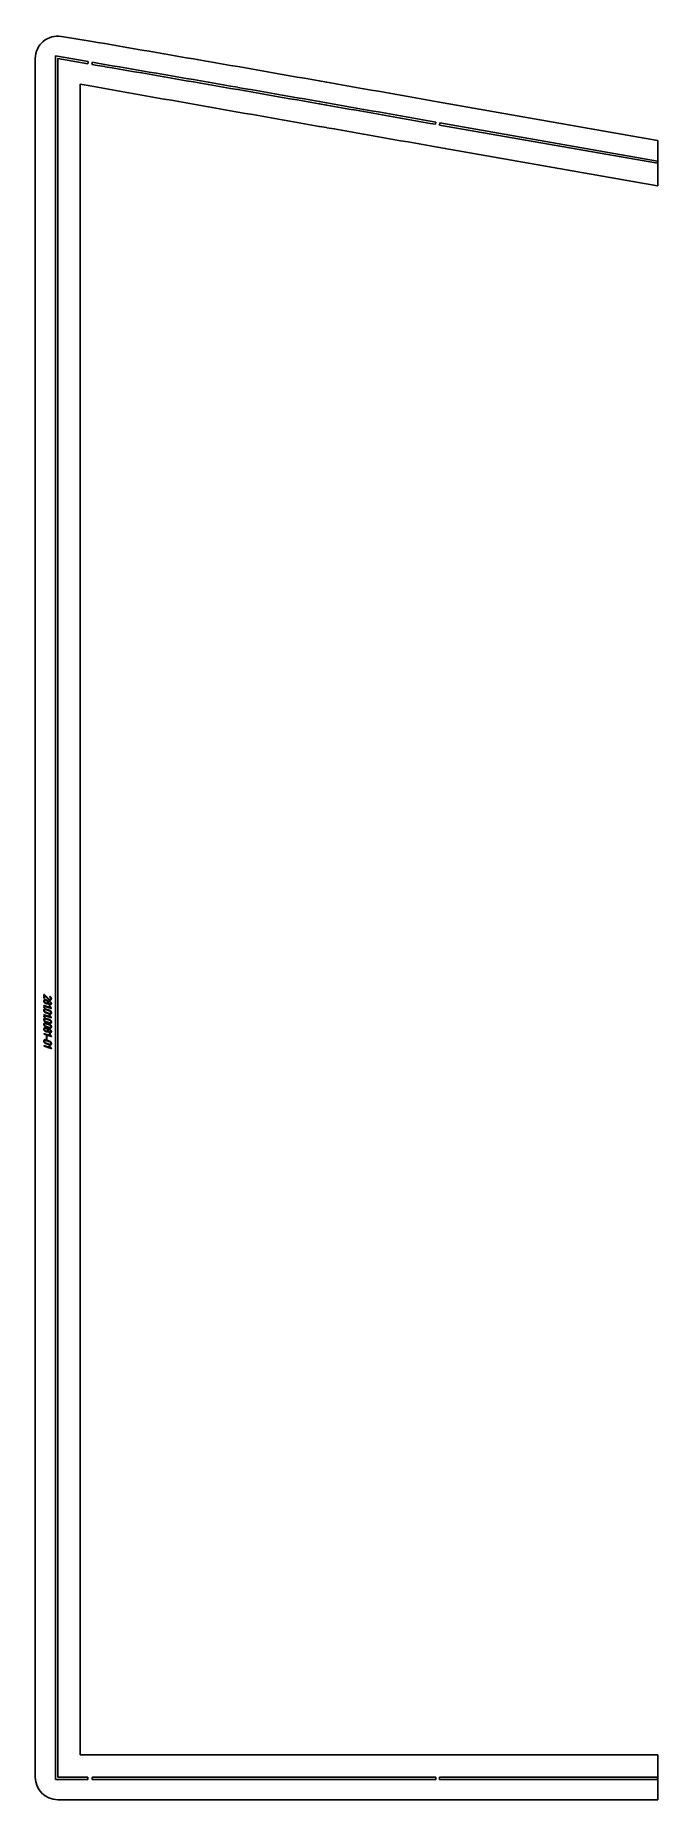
# Model space of a CAD drawing. Header units: millimetres. Extents: x 844 to 1677, y 11 to 2374.
import ezdxf

# ---------------------------------------------------------------- set-up
doc = ezdxf.new("R2010")
doc.units = ezdxf.units.MM
doc.linetypes.add('K5LT_BASIC', pattern=[0])
doc.layers.add('Engraving', color=7, linetype='Continuous')

msp = doc.modelspace()

# ---------------------------------------------------------------- linework, layer by layer
at = {"color": 143, "linetype": 'K5LT_BASIC', "lineweight": 25, "true_color": 0x33acca}
for p, q in [((916.9, 2366.3), (878.6, 2372.8)), ((916.9, 2366.3), (916.9, 2366.3)), ((922.3, 2365.4), (916.9, 2366.3)), ((926.8, 2364.7), (922.3, 2365.4)), ((936.7, 2363), (926.8, 2364.7)), ((926.8, 2364.7), (926.8, 2364.7)), ((843.6, 40.7), (843.6, 2343.1)), ((936.7, 2363), (936.7, 2363)), ((946.6, 2361.3), (936.7, 2363)), ((946.6, 2361.3), (946.6, 2361.3)), ((956.5, 2359.6), (946.6, 2361.3)), ((956.5, 2359.6), (956.5, 2359.6)), ((966.4, 2357.9), (956.5, 2359.6)), ((976.3, 2356.2), (966.4, 2357.9)), ((966.4, 2357.9), (966.4, 2357.9)), ((986.2, 2354.5), (976.3, 2356.2)), ((976.3, 2356.2), (976.3, 2356.2)), ((996.1, 2352.8), (986.2, 2354.5)), ((986.2, 2354.5), (986.2, 2354.5)), ((996.1, 2352.8), (996.1, 2352.8)), ((1006, 2351.1), (996.1, 2352.8)), ((1006.1, 2351.1), (1006, 2351.1)), ((1015.9, 2349.4), (1006.1, 2351.1)), ((1016, 2349.4), (1015.9, 2349.4)), ((1025.8, 2347.7), (1016, 2349.4)), ((1025.9, 2347.6), (1025.8, 2347.7)), ((1035.7, 2345.9), (1025.9, 2347.6)), ((1035.8, 2345.9), (1035.7, 2345.9)), ((1045.6, 2344.2), (1035.8, 2345.9)), ((1045.7, 2344.2), (1045.6, 2344.2)), ((1055.5, 2342.5), (1045.7, 2344.2)), ((1055.6, 2342.5), (1055.5, 2342.5)), ((1065.4, 2340.8), (1055.6, 2342.5)), ((1065.5, 2340.8), (1065.4, 2340.8)), ((1075.3, 2339.1), (1065.5, 2340.8)), ((1075.4, 2339.1), (1075.3, 2339.1)), ((1085.2, 2337.4), (1075.4, 2339.1)), ((1085.3, 2337.3), (1085.2, 2337.4)), ((1095.1, 2335.6), (1085.3, 2337.3)), ((1095.2, 2335.6), (1095.1, 2335.6)), ((1105.1, 2333.9), (1095.2, 2335.6)), ((1105.1, 2333.9), (1105.1, 2333.9)), ((1115, 2332.2), (1105.1, 2333.9)), ((1115, 2332.2), (1115, 2332.2)), ((1124.9, 2330.5), (1115, 2332.2)), ((1124.9, 2330.4), (1124.9, 2330.5)), ((1134.8, 2328.7), (1124.9, 2330.4)), ((1144.7, 2327), (1134.8, 2328.7)), ((1134.8, 2328.7), (1134.8, 2328.7)), ((1144.7, 2327), (1144.7, 2327)), ((1154.6, 2325.3), (1144.7, 2327)), ((1164.5, 2323.5), (1154.6, 2325.3)), ((1154.6, 2325.3), (1154.6, 2325.3)), ((1164.5, 2323.5), (1164.5, 2323.5)), ((1174.4, 2321.8), (1164.5, 2323.5)), ((1174.4, 2321.8), (1174.4, 2321.8)), ((1184.3, 2320.1), (1174.4, 2321.8)), ((1184.3, 2320.1), (1184.3, 2320.1)), ((1194.2, 2318.3), (1184.3, 2320.1)), ((1204.1, 2316.6), (1194.2, 2318.3)), ((1194.2, 2318.3), (1194.2, 2318.3)), ((1214, 2314.9), (1204.1, 2316.6)), ((1204.1, 2316.6), (1204.1, 2316.6)), ((903.6, 70.7), (903.6, 2308.6)), ((903.6, 2308.6), (916.9, 2306.3)), ((916.9, 2306.3), (916.9, 2306.3)), ((916.9, 2306.3), (926.8, 2304.5)), ((926.8, 2304.5), (926.8, 2304.5)), ((926.8, 2304.5), (936.7, 2302.8)), ((936.7, 2302.8), (936.7, 2302.8)), ((936.7, 2302.8), (946.6, 2301)), ((946.6, 2301), (956.5, 2299.3)), ((946.6, 2301), (946.6, 2301)), ((956.5, 2299.3), (966.4, 2297.6)), ((956.5, 2299.3), (956.5, 2299.3)), ((966.4, 2297.6), (966.4, 2297.5)), ((966.4, 2297.5), (976.3, 2295.8)), ((976.3, 2295.8), (986.2, 2294.1)), ((976.3, 2295.8), (976.3, 2295.8)), ((986.2, 2294.1), (996.1, 2292.3)), ((986.2, 2294.1), (986.2, 2294.1)), ((1214.1, 2314.8), (1214, 2314.9)), ((1223.9, 2313.1), (1214.1, 2314.8)), ((1224, 2313.1), (1223.9, 2313.1)), ((1233.8, 2311.4), (1224, 2313.1)), ((1233.9, 2311.4), (1233.8, 2311.4)), ((1243.7, 2309.6), (1233.9, 2311.4)), ((1243.8, 2309.6), (1243.7, 2309.6)), ((1253.6, 2307.9), (1243.8, 2309.6)), ((1253.7, 2307.9), (1253.6, 2307.9)), ((1263.5, 2306.2), (1253.7, 2307.9)), ((1263.6, 2306.1), (1263.5, 2306.2)), ((1273.4, 2304.4), (1263.6, 2306.1)), ((1273.5, 2304.4), (1273.4, 2304.4)), ((1283.3, 2302.7), (1273.5, 2304.4)), ((1283.4, 2302.7), (1283.3, 2302.7)), ((1293.2, 2300.9), (1283.4, 2302.7)), ((1293.3, 2300.9), (1293.2, 2300.9)), ((1303.2, 2299.2), (1293.3, 2300.9)), ((1313.1, 2297.4), (1303.2, 2299.2)), ((1303.2, 2299.2), (1303.2, 2299.2)), ((1313.1, 2297.4), (1313.1, 2297.4)), ((1323, 2295.7), (1313.1, 2297.4)), ((1332.9, 2293.9), (1323, 2295.7)), ((1323, 2295.7), (1323, 2295.7)), ((1332.9, 2293.9), (1332.9, 2293.9)), ((1342.8, 2292.2), (1332.9, 2293.9)), ((996.1, 2292.3), (1006, 2290.6)), ((996.1, 2292.3), (996.1, 2292.3)), ((1006, 2290.6), (1006.1, 2290.6)), ((1006.1, 2290.6), (1015.9, 2288.8)), ((1015.9, 2288.8), (1016, 2288.8)), ((1016, 2288.8), (1025.8, 2287.1)), ((1025.8, 2287.1), (1025.9, 2287.1)), ((1025.9, 2287.1), (1035.7, 2285.3)), ((1035.7, 2285.3), (1035.8, 2285.3)), ((1035.8, 2285.3), (1045.6, 2283.6)), ((1045.6, 2283.6), (1045.7, 2283.6)), ((1045.7, 2283.6), (1055.5, 2281.9)), ((1055.5, 2281.9), (1055.6, 2281.8)), ((1055.6, 2281.8), (1065.4, 2280.1)), ((1065.4, 2280.1), (1065.5, 2280.1)), ((1065.5, 2280.1), (1075.3, 2278.4)), ((1075.3, 2278.4), (1075.4, 2278.4)), ((1075.4, 2278.4), (1085.2, 2276.6)), ((1085.2, 2276.6), (1085.3, 2276.6)), ((1085.3, 2276.6), (1095.1, 2274.9)), ((1095.1, 2274.9), (1095.2, 2274.9)), ((1095.2, 2274.9), (1105.1, 2273.1)), ((1105.1, 2273.1), (1105.1, 2273.1)), ((1105.1, 2273.1), (1115, 2271.4)), ((1115, 2271.4), (1115, 2271.4)), ((1115, 2271.4), (1124.9, 2269.6)), ((1124.9, 2269.6), (1124.9, 2269.6)), ((1124.9, 2269.6), (1134.8, 2267.9)), ((1352.7, 2290.5), (1342.8, 2292.2)), ((1342.8, 2292.2), (1342.8, 2292.2)), ((1352.7, 2290.4), (1352.7, 2290.5)), ((1362.6, 2288.7), (1352.7, 2290.4)), ((1372.5, 2287), (1362.6, 2288.7)), ((1362.6, 2288.7), (1362.6, 2288.7)), ((1372.5, 2286.9), (1372.5, 2287)), ((1382.4, 2285.2), (1372.5, 2286.9)), ((1676.7, 2233.4), (1382.4, 2285.2)), ((1382.4, 2285.2), (1382.4, 2285.2)), ((1134.8, 2267.9), (1144.7, 2266.2)), ((1134.8, 2267.9), (1134.8, 2267.9)), ((1144.7, 2266.2), (1144.7, 2266.1)), ((1144.7, 2266.1), (1154.6, 2264.4)), ((1154.6, 2264.4), (1154.6, 2264.4)), ((1154.6, 2264.4), (1164.5, 2262.7)), ((1164.5, 2262.7), (1164.5, 2262.7)), ((1164.5, 2262.7), (1174.4, 2260.9)), ((1174.4, 2260.9), (1184.3, 2259.2)), ((1174.4, 2260.9), (1174.4, 2260.9)), ((1184.3, 2259.2), (1194.2, 2257.4)), ((1184.3, 2259.2), (1184.3, 2259.2)), ((1194.2, 2257.4), (1194.2, 2257.4)), ((1194.2, 2257.4), (1204.1, 2255.7)), ((1204.1, 2255.7), (1214, 2253.9)), ((1204.1, 2255.7), (1204.1, 2255.7)), ((1214, 2253.9), (1214.1, 2253.9)), ((1214.1, 2253.9), (1223.9, 2252.2)), ((1223.9, 2252.2), (1224, 2252.2)), ((1224, 2252.2), (1233.8, 2250.5)), ((1233.8, 2250.5), (1233.9, 2250.4)), ((1233.9, 2250.4), (1243.7, 2248.7)), ((1243.7, 2248.7), (1243.8, 2248.7)), ((1243.8, 2248.7), (1253.6, 2247)), ((1253.6, 2247), (1253.7, 2247)), ((1253.7, 2247), (1263.5, 2245.2)), ((1263.5, 2245.2), (1263.6, 2245.2)), ((1263.6, 2245.2), (1273.4, 2243.5)), ((1273.4, 2243.5), (1273.5, 2243.5)), ((1273.5, 2243.5), (1283.3, 2241.7)), ((1283.3, 2241.7), (1283.4, 2241.7)), ((1283.4, 2241.7), (1293.2, 2240)), ((1293.2, 2240), (1293.3, 2240)), ((1293.3, 2240), (1303.2, 2238.2)), ((1303.2, 2238.2), (1313.1, 2236.5)), ((1303.2, 2238.2), (1303.2, 2238.2)), ((1313.1, 2236.5), (1313.1, 2236.5)), ((1313.1, 2236.5), (1323, 2234.8)), ((1323, 2234.8), (1323, 2234.7)), ((1323, 2234.7), (1332.9, 2233)), ((1332.9, 2233), (1332.9, 2233)), ((1332.9, 2233), (1342.8, 2231.3)), ((1342.8, 2231.3), (1352.7, 2229.5)), ((1342.8, 2231.3), (1342.8, 2231.3)), ((1352.7, 2229.5), (1352.7, 2229.5)), ((1352.7, 2229.5), (1362.6, 2227.8)), ((1362.6, 2227.8), (1362.6, 2227.8)), ((1362.6, 2227.8), (1372.5, 2226)), ((1372.5, 2226), (1372.5, 2226)), ((1372.5, 2226), (1382.4, 2224.3)), ((1382.4, 2224.3), (1382.4, 2224.3)), ((1382.4, 2224.3), (1676.7, 2172.5)), ((1676.7, 2233.4), (1677.1, 2233.3)), ((1677.1, 2233.3), (1677.1, 2205.7)), ((1677.1, 2205.7), (1677.1, 2172.4)), ((1677.1, 2172.4), (1676.7, 2172.5)), ((916.9, 70.7), (903.6, 70.7)), ((916.9, 70.7), (916.9, 70.7)), ((926.8, 70.7), (916.9, 70.7)), ((926.8, 70.7), (926.8, 70.7)), ((936.7, 70.7), (926.8, 70.7)), ((936.7, 70.7), (936.7, 70.7)), ((946.6, 70.7), (936.7, 70.7)), ((946.6, 70.7), (946.6, 70.7)), ((956.5, 70.7), (946.6, 70.7)), ((956.5, 70.7), (956.5, 70.7)), ((966.4, 70.7), (956.5, 70.7)), ((966.4, 70.7), (966.4, 70.7)), ((976.3, 70.7), (966.4, 70.7)), ((976.3, 70.7), (976.3, 70.7)), ((986.2, 70.7), (976.3, 70.7)), ((986.2, 70.7), (986.2, 70.7)), ((996.1, 70.7), (986.2, 70.7)), ((1006, 70.7), (996.1, 70.7)), ((996.1, 70.7), (996.1, 70.7)), ((1006.1, 70.7), (1006, 70.7)), ((1015.9, 70.7), (1006.1, 70.7)), ((1016, 70.7), (1015.9, 70.7)), ((1025.8, 70.7), (1016, 70.7)), ((1025.9, 70.7), (1025.8, 70.7)), ((1035.7, 70.7), (1025.9, 70.7)), ((1035.8, 70.7), (1035.7, 70.7)), ((1045.6, 70.7), (1035.8, 70.7)), ((1045.7, 70.7), (1045.6, 70.7)), ((1055.5, 70.7), (1045.7, 70.7)), ((1055.6, 70.7), (1055.5, 70.7)), ((1065.4, 70.7), (1055.6, 70.7)), ((1065.5, 70.7), (1065.4, 70.7)), ((1075.3, 70.7), (1065.5, 70.7)), ((1075.4, 70.7), (1075.3, 70.7)), ((1085.2, 70.7), (1075.4, 70.7)), ((1085.3, 70.7), (1085.2, 70.7)), ((1095.1, 70.7), (1085.3, 70.7)), ((1095.2, 70.7), (1095.1, 70.7)), ((1105.1, 70.7), (1095.2, 70.7)), ((1115, 70.7), (1105.1, 70.7)), ((1105.1, 70.7), (1105.1, 70.7)), ((1115, 70.7), (1115, 70.7)), ((1124.9, 70.7), (1115, 70.7)), ((1124.9, 70.7), (1124.9, 70.7)), ((1134.8, 70.7), (1124.9, 70.7)), ((1134.8, 70.7), (1134.8, 70.7)), ((1144.7, 70.7), (1134.8, 70.7)), ((1154.6, 70.7), (1144.7, 70.7)), ((1144.7, 70.7), (1144.7, 70.7)), ((1154.6, 70.7), (1154.6, 70.7)), ((1164.5, 70.7), (1154.6, 70.7)), ((1164.5, 70.7), (1164.5, 70.7)), ((1174.4, 70.7), (1164.5, 70.7)), ((1184.3, 70.7), (1174.4, 70.7)), ((1174.4, 70.7), (1174.4, 70.7)), ((1194.2, 70.7), (1184.3, 70.7)), ((1184.3, 70.7), (1184.3, 70.7)), ((1194.2, 70.7), (1194.2, 70.7)), ((1204.1, 70.7), (1194.2, 70.7)), ((1204.1, 70.7), (1204.1, 70.7)), ((1214, 70.7), (1204.1, 70.7)), ((1214.1, 70.7), (1214, 70.7)), ((1223.9, 70.7), (1214.1, 70.7)), ((1224, 70.7), (1223.9, 70.7)), ((1233.8, 70.7), (1224, 70.7)), ((1233.9, 70.7), (1233.8, 70.7)), ((1243.7, 70.7), (1233.9, 70.7)), ((1243.8, 70.7), (1243.7, 70.7)), ((1253.6, 70.7), (1243.8, 70.7)), ((1253.7, 70.7), (1253.6, 70.7)), ((1263.5, 70.7), (1253.7, 70.7)), ((1263.6, 70.7), (1263.5, 70.7)), ((1273.4, 70.7), (1263.6, 70.7)), ((1273.5, 70.7), (1273.4, 70.7)), ((1283.3, 70.7), (1273.5, 70.7)), ((1283.4, 70.7), (1283.3, 70.7)), ((1293.2, 70.7), (1283.4, 70.7)), ((1293.3, 70.7), (1293.2, 70.7)), ((1303.2, 70.7), (1293.3, 70.7)), ((1313.1, 70.7), (1303.2, 70.7)), ((1303.2, 70.7), (1303.2, 70.7)), ((1323, 70.7), (1313.1, 70.7)), ((1313.1, 70.7), (1313.1, 70.7)), ((1323, 70.7), (1323, 70.7)), ((1332.9, 70.7), (1323, 70.7)), ((1332.9, 70.7), (1332.9, 70.7)), ((1342.8, 70.7), (1332.9, 70.7)), ((1342.8, 70.7), (1342.8, 70.7)), ((1352.7, 70.7), (1342.8, 70.7)), ((1352.7, 70.7), (1352.7, 70.7)), ((1362.6, 70.7), (1352.7, 70.7)), ((1372.5, 70.7), (1362.6, 70.7)), ((1362.6, 70.7), (1362.6, 70.7)), ((1382.4, 70.7), (1372.5, 70.7)), ((1372.5, 70.7), (1372.5, 70.7)), ((1676.7, 70.7), (1382.4, 70.7)), ((1382.4, 70.7), (1382.4, 70.7)), ((1676.7, 70.7), (1677.1, 70.7)), ((1677.1, 70.7), (1677.1, 40.7)), ((1677.1, 40.7), (1677.1, 10.7)), ((873.6, 10.7), (916.9, 10.7)), ((916.9, 10.7), (926.8, 10.7)), ((916.9, 10.7), (916.9, 10.7)), ((926.8, 10.7), (936.7, 10.7)), ((926.8, 10.7), (926.8, 10.7)), ((936.7, 10.7), (936.7, 10.7)), ((936.7, 10.7), (946.6, 10.7)), ((946.6, 10.7), (946.6, 10.7)), ((946.6, 10.7), (956.5, 10.7)), ((956.5, 10.7), (966.4, 10.7)), ((956.5, 10.7), (956.5, 10.7)), ((966.4, 10.7), (976.3, 10.7)), ((966.4, 10.7), (966.4, 10.7)), ((976.3, 10.7), (986.2, 10.7)), ((976.3, 10.7), (976.3, 10.7)), ((986.2, 10.7), (986.2, 10.7)), ((986.2, 10.7), (996.1, 10.7)), ((996.1, 10.7), (996.1, 10.7)), ((996.1, 10.7), (1006, 10.7)), ((1006.1, 10.7), (1006, 10.7)), ((1006.1, 10.7), (1015.9, 10.7)), ((1016, 10.7), (1015.9, 10.7)), ((1016, 10.7), (1025.8, 10.7)), ((1025.9, 10.7), (1025.8, 10.7)), ((1025.9, 10.7), (1035.7, 10.7)), ((1035.8, 10.7), (1035.7, 10.7)), ((1035.8, 10.7), (1045.6, 10.7)), ((1045.7, 10.7), (1045.6, 10.7)), ((1045.7, 10.7), (1055.5, 10.7)), ((1055.6, 10.7), (1055.5, 10.7)), ((1055.6, 10.7), (1065.4, 10.7)), ((1065.5, 10.7), (1065.4, 10.7)), ((1065.5, 10.7), (1075.3, 10.7)), ((1075.4, 10.7), (1075.3, 10.7)), ((1075.4, 10.7), (1085.2, 10.7)), ((1085.3, 10.7), (1085.2, 10.7)), ((1085.3, 10.7), (1095.1, 10.7)), ((1095.2, 10.7), (1095.1, 10.7)), ((1095.2, 10.7), (1105.1, 10.7)), ((1105.1, 10.7), (1115, 10.7)), ((1105.1, 10.7), (1105.1, 10.7)), ((1115, 10.7), (1115, 10.7)), ((1115, 10.7), (1124.9, 10.7)), ((1124.9, 10.7), (1134.8, 10.7)), ((1124.9, 10.7), (1124.9, 10.7)), ((1134.8, 10.7), (1144.7, 10.7)), ((1134.8, 10.7), (1134.8, 10.7)), ((1144.7, 10.7), (1144.7, 10.7)), ((1144.7, 10.7), (1154.6, 10.7)), ((1154.6, 10.7), (1164.5, 10.7)), ((1154.6, 10.7), (1154.6, 10.7)), ((1164.5, 10.7), (1174.4, 10.7)), ((1164.5, 10.7), (1164.5, 10.7)), ((1174.4, 10.7), (1174.4, 10.7)), ((1174.4, 10.7), (1184.3, 10.7)), ((1184.3, 10.7), (1184.3, 10.7)), ((1184.3, 10.7), (1194.2, 10.7)), ((1194.2, 10.7), (1194.2, 10.7)), ((1194.2, 10.7), (1204.1, 10.7)), ((1204.1, 10.7), (1214, 10.7)), ((1204.1, 10.7), (1204.1, 10.7)), ((1214.1, 10.7), (1214, 10.7)), ((1214.1, 10.7), (1223.9, 10.7)), ((1224, 10.7), (1223.9, 10.7)), ((1224, 10.7), (1233.8, 10.7)), ((1233.9, 10.7), (1233.8, 10.7)), ((1233.9, 10.7), (1243.7, 10.7)), ((1243.8, 10.7), (1243.7, 10.7)), ((1243.8, 10.7), (1253.6, 10.7)), ((1253.7, 10.7), (1253.6, 10.7)), ((1253.7, 10.7), (1263.5, 10.7)), ((1263.6, 10.7), (1263.5, 10.7)), ((1263.6, 10.7), (1273.4, 10.7)), ((1273.5, 10.7), (1273.4, 10.7)), ((1273.5, 10.7), (1283.3, 10.7)), ((1283.4, 10.7), (1283.3, 10.7)), ((1283.4, 10.7), (1293.2, 10.7)), ((1293.3, 10.7), (1293.2, 10.7)), ((1293.3, 10.7), (1303.2, 10.7)), ((1303.2, 10.7), (1313.1, 10.7)), ((1303.2, 10.7), (1303.2, 10.7)), ((1313.1, 10.7), (1313.1, 10.7)), ((1313.1, 10.7), (1323, 10.7)), ((1323, 10.7), (1323, 10.7)), ((1323, 10.7), (1332.9, 10.7)), ((1332.9, 10.7), (1332.9, 10.7)), ((1332.9, 10.7), (1342.8, 10.7)), ((1342.8, 10.7), (1352.7, 10.7)), ((1342.8, 10.7), (1342.8, 10.7)), ((1352.7, 10.7), (1362.6, 10.7)), ((1352.7, 10.7), (1352.7, 10.7)), ((1362.6, 10.7), (1372.5, 10.7)), ((1362.6, 10.7), (1362.6, 10.7)), ((1372.5, 10.7), (1372.5, 10.7)), ((1372.5, 10.7), (1382.4, 10.7)), ((1382.4, 10.7), (1382.4, 10.7)), ((1382.4, 10.7), (1676.7, 10.7)), ((1677.1, 10.7), (1676.7, 10.7))]:
    msp.add_line(p, q, dxfattribs=at)
msp.add_arc((873.6, 40.7), 30, 180, 270, dxfattribs=at)
msp.add_ellipse((873.6, 2343.1), major_axis=(0, -30), ratio=0.998994, start_param=2.975779, end_param=4.712389, dxfattribs=at)
at = {"layer": 'Engraving', "color": 143, "linetype": 'K5LT_BASIC', "lineweight": 25, "true_color": 0x33acca}
for p, q in [((870.5, 37.7), (870.5, 2346.8)), ((870.5, 2346.8), (914.5, 2339)), ((913.9, 2336), (873.6, 2343.2)), ((873.6, 2343.2), (873.6, 40.7)), ((914.5, 2339), (913.9, 2336)), ((919.5, 2335.1), (920, 2338)), ((926.8, 2333.8), (919.5, 2335.1)), ((920, 2338), (926.8, 2336.9)), ((926.8, 2336.9), (926.8, 2336.9)), ((926.8, 2336.9), (936.7, 2335.2)), ((936.7, 2332.2), (926.8, 2333.8)), ((926.8, 2333.8), (926.8, 2333.8)), ((936.7, 2335.2), (946.6, 2333.5)), ((936.7, 2335.2), (936.7, 2335.2)), ((936.7, 2332.1), (936.7, 2332.2)), ((946.6, 2330.5), (936.7, 2332.1)), ((946.6, 2333.5), (956.5, 2331.8)), ((946.6, 2333.5), (946.6, 2333.5)), ((946.6, 2330.5), (946.6, 2330.5)), ((956.5, 2328.8), (946.6, 2330.5)), ((956.5, 2331.8), (956.5, 2331.8)), ((956.5, 2331.8), (966.4, 2330.1)), ((966.4, 2327.1), (956.5, 2328.8)), ((956.5, 2328.8), (956.5, 2328.8)), ((966.4, 2330.1), (976.3, 2328.4)), ((966.4, 2330.1), (966.4, 2330.1)), ((976.3, 2325.4), (966.4, 2327.1)), ((966.4, 2327.1), (966.4, 2327.1)), ((976.3, 2328.4), (986.2, 2326.7)), ((976.3, 2328.4), (976.3, 2328.4)), ((986.2, 2323.7), (976.3, 2325.4)), ((976.3, 2325.4), (976.3, 2325.4)), ((986.2, 2326.7), (996.1, 2325)), ((986.2, 2326.7), (986.2, 2326.7)), ((986.2, 2323.7), (986.2, 2323.7)), ((996.1, 2322), (986.2, 2323.7)), ((996.1, 2325), (1006, 2323.3)), ((996.1, 2325), (996.1, 2325)), ((1006, 2320.3), (996.1, 2322)), ((996.1, 2322), (996.1, 2322)), ((1006.1, 2323.3), (1006, 2323.3)), ((1006.1, 2320.3), (1006, 2320.3)), ((1006.1, 2323.3), (1015.9, 2321.6)), ((1015.9, 2318.6), (1006.1, 2320.3)), ((1016, 2321.6), (1015.9, 2321.6)), ((1016, 2318.6), (1015.9, 2318.6)), ((1016, 2321.6), (1025.8, 2319.9)), ((1025.8, 2316.9), (1016, 2318.6)), ((1025.9, 2319.9), (1025.8, 2319.9)), ((1025.9, 2316.9), (1025.8, 2316.9)), ((1025.9, 2319.9), (1035.7, 2318.2)), ((1035.7, 2315.2), (1025.9, 2316.9)), ((1035.8, 2318.2), (1035.7, 2318.2)), ((1035.8, 2318.2), (1045.6, 2316.5)), ((1045.7, 2316.5), (1045.6, 2316.5)), ((1045.7, 2316.5), (1055.5, 2314.8)), ((1035.8, 2315.1), (1035.7, 2315.2)), ((1045.6, 2313.4), (1035.8, 2315.1)), ((1045.7, 2313.4), (1045.6, 2313.4)), ((1055.5, 2311.7), (1045.7, 2313.4)), ((1055.6, 2314.8), (1055.5, 2314.8)), ((1055.6, 2311.7), (1055.5, 2311.7)), ((1055.6, 2314.8), (1065.4, 2313.1)), ((1065.4, 2310), (1055.6, 2311.7)), ((1065.5, 2313), (1065.4, 2313.1)), ((1065.5, 2310), (1065.4, 2310)), ((1065.5, 2313), (1075.3, 2311.3)), ((1075.3, 2308.3), (1065.5, 2310)), ((1075.4, 2311.3), (1075.3, 2311.3)), ((1075.4, 2308.3), (1075.3, 2308.3)), ((1075.4, 2311.3), (1085.2, 2309.6)), ((1085.2, 2306.6), (1075.4, 2308.3)), ((1085.3, 2309.6), (1085.2, 2309.6)), ((1085.3, 2306.6), (1085.2, 2306.6)), ((1085.3, 2309.6), (1095.1, 2307.9)), ((1095.1, 2304.9), (1085.3, 2306.6)), ((1095.2, 2307.9), (1095.1, 2307.9)), ((1095.2, 2304.8), (1095.1, 2304.9)), ((1095.2, 2307.9), (1105.1, 2306.2)), ((1105.1, 2303.1), (1095.2, 2304.8)), ((1105.1, 2306.2), (1105.1, 2306.2)), ((1105.1, 2306.2), (1115, 2304.5)), ((1105.1, 2303.1), (1105.1, 2303.1)), ((1115, 2301.4), (1105.1, 2303.1)), ((1115, 2304.4), (1115, 2304.5)), ((1115, 2304.4), (1124.9, 2302.7)), ((1124.9, 2299.7), (1115, 2301.4)), ((1115, 2301.4), (1115, 2301.4)), ((1124.9, 2302.7), (1124.9, 2302.7)), ((1124.9, 2302.7), (1134.8, 2301)), ((1134.8, 2298), (1124.9, 2299.7)), ((1124.9, 2299.7), (1124.9, 2299.7)), ((1134.8, 2301), (1134.8, 2301)), ((1134.8, 2301), (1144.7, 2299.3)), ((1134.8, 2297.9), (1134.8, 2298)), ((1144.7, 2296.2), (1134.8, 2297.9)), ((1144.7, 2299.3), (1144.7, 2299.3)), ((1144.7, 2299.3), (1154.6, 2297.5)), ((1154.6, 2294.5), (1144.7, 2296.2)), ((1144.7, 2296.2), (1144.7, 2296.2)), ((1154.6, 2297.5), (1164.5, 2295.8)), ((1154.6, 2297.5), (1154.6, 2297.5)), ((1164.5, 2292.8), (1154.6, 2294.5)), ((1154.6, 2294.5), (1154.6, 2294.5)), ((1164.5, 2295.8), (1174.4, 2294.1)), ((1164.5, 2295.8), (1164.5, 2295.8)), ((1174.4, 2291), (1164.5, 2292.8)), ((1164.5, 2292.8), (1164.5, 2292.8)), ((1174.4, 2294.1), (1174.4, 2294.1)), ((1174.4, 2294.1), (1184.3, 2292.3)), ((1174.4, 2291), (1174.4, 2291)), ((1184.3, 2289.3), (1174.4, 2291)), ((1184.3, 2292.3), (1194.2, 2290.6)), ((1184.3, 2292.3), (1184.3, 2292.3)), ((1194.2, 2287.6), (1184.3, 2289.3)), ((1184.3, 2289.3), (1184.3, 2289.3)), ((1194.2, 2290.6), (1204.1, 2288.9)), ((1194.2, 2290.6), (1194.2, 2290.6)), ((1204.1, 2285.8), (1194.2, 2287.6)), ((1194.2, 2287.6), (1194.2, 2287.6)), ((1204.1, 2288.9), (1214, 2287.1)), ((1204.1, 2288.9), (1204.1, 2288.9)), ((1204.1, 2285.8), (1204.1, 2285.8)), ((1214, 2284.1), (1204.1, 2285.8)), ((1214.1, 2287.1), (1214, 2287.1)), ((1214.1, 2284.1), (1214, 2284.1)), ((1214.1, 2287.1), (1223.9, 2285.4)), ((1223.9, 2282.4), (1214.1, 2284.1)), ((1224, 2285.4), (1223.9, 2285.4)), ((1224, 2282.4), (1223.9, 2282.4)), ((1224, 2285.4), (1233.8, 2283.7)), ((1233.8, 2280.6), (1224, 2282.4)), ((1233.9, 2283.7), (1233.8, 2283.7)), ((1233.9, 2280.6), (1233.8, 2280.6)), ((1233.9, 2283.7), (1243.7, 2281.9)), ((1243.7, 2278.9), (1233.9, 2280.6)), ((1243.8, 2281.9), (1243.7, 2281.9)), ((1243.8, 2278.9), (1243.7, 2278.9)), ((1243.8, 2281.9), (1253.6, 2280.2)), ((1253.6, 2277.1), (1243.8, 2278.9)), ((1253.7, 2280.2), (1253.6, 2280.2)), ((1253.7, 2277.1), (1253.6, 2277.1)), ((1253.7, 2280.2), (1263.5, 2278.5)), ((1263.5, 2275.4), (1253.7, 2277.1)), ((1263.6, 2278.4), (1263.5, 2278.5)), ((1263.6, 2275.4), (1263.5, 2275.4)), ((1263.6, 2278.4), (1273.4, 2276.7)), ((1273.4, 2273.7), (1263.6, 2275.4)), ((1273.5, 2276.7), (1273.4, 2276.7)), ((1273.5, 2273.7), (1273.4, 2273.7)), ((1273.5, 2276.7), (1283.3, 2275)), ((1283.3, 2271.9), (1273.5, 2273.7)), ((1283.4, 2275), (1283.3, 2275)), ((1283.4, 2271.9), (1283.3, 2271.9)), ((1283.4, 2275), (1293.2, 2273.2)), ((1293.2, 2270.2), (1283.4, 2271.9)), ((1293.3, 2273.2), (1293.2, 2273.2)), ((1293.3, 2270.2), (1293.2, 2270.2)), ((1293.3, 2273.2), (1303.2, 2271.5)), ((1303.2, 2268.4), (1293.3, 2270.2)), ((1303.2, 2271.5), (1313.1, 2269.7)), ((1303.2, 2271.5), (1303.2, 2271.5)), ((1313.1, 2269.7), (1313.1, 2269.7)), ((1313.1, 2269.7), (1323, 2268)), ((1313.1, 2266.7), (1303.2, 2268.4)), ((1303.2, 2268.4), (1303.2, 2268.4)), ((1323, 2265), (1313.1, 2266.7)), ((1313.1, 2266.7), (1313.1, 2266.7)), ((1323, 2268), (1332.9, 2266.3)), ((1323, 2268), (1323, 2268)), ((1323, 2264.9), (1323, 2265)), ((1332.9, 2263.2), (1323, 2264.9)), ((1332.9, 2266.2), (1332.9, 2266.3)), ((1332.9, 2266.2), (1342.8, 2264.5)), ((1342.8, 2261.5), (1332.9, 2263.2)), ((1332.9, 2263.2), (1332.9, 2263.2)), ((1342.8, 2264.5), (1352.7, 2262.8)), ((1342.8, 2264.5), (1342.8, 2264.5)), ((1342.8, 2261.5), (1342.8, 2261.5)), ((1352.7, 2259.7), (1342.8, 2261.5)), ((1352.7, 2262.8), (1352.7, 2262.8)), ((1352.7, 2262.8), (1362.6, 2261)), ((1352.7, 2259.7), (1352.7, 2259.7)), ((1362.6, 2258), (1352.7, 2259.7)), ((1362.6, 2261), (1362.6, 2261)), ((1362.6, 2261), (1372.5, 2259.3)), ((1372.5, 2256.2), (1362.6, 2258)), ((1362.6, 2258), (1362.6, 2258)), ((1372.5, 2259.3), (1372.5, 2259.3)), ((1372.5, 2259.3), (1380.1, 2257.9)), ((1372.5, 2256.2), (1372.5, 2256.2)), ((1379.5, 2255), (1372.5, 2256.2)), ((1380.1, 2257.9), (1379.5, 2255)), ((1384.9, 2254), (1385.4, 2257)), ((1676.7, 2202.7), (1384.9, 2254)), ((1385.4, 2257), (1676.7, 2205.8)), ((1676.7, 2205.8), (1676.7, 2202.7)), ((913.9, 37.7), (870.5, 37.7)), ((873.6, 40.7), (913.9, 40.7)), ((913.9, 40.7), (913.9, 37.7)), ((919.9, 37.7), (919.9, 40.7)), ((919.9, 40.7), (926.8, 40.7)), ((926.8, 37.7), (919.9, 37.7)), ((926.8, 40.7), (936.7, 40.7)), ((926.8, 40.7), (926.8, 40.7)), ((926.8, 37.7), (926.8, 37.7)), ((936.7, 37.7), (926.8, 37.7)), ((936.7, 40.7), (946.6, 40.7)), ((936.7, 40.7), (936.7, 40.7)), ((946.6, 37.7), (936.7, 37.7)), ((936.7, 37.7), (936.7, 37.7)), ((946.6, 40.7), (956.5, 40.7)), ((946.6, 40.7), (946.6, 40.7)), ((946.6, 37.7), (946.6, 37.7)), ((956.5, 37.7), (946.6, 37.7)), ((956.5, 40.7), (966.4, 40.7)), ((956.5, 40.7), (956.5, 40.7)), ((956.5, 37.7), (956.5, 37.7)), ((966.4, 37.7), (956.5, 37.7)), ((966.4, 40.7), (976.3, 40.7)), ((966.4, 40.7), (966.4, 40.7)), ((966.4, 37.7), (966.4, 37.7)), ((976.3, 37.7), (966.4, 37.7)), ((976.3, 40.7), (976.3, 40.7)), ((976.3, 40.7), (986.2, 40.7)), ((976.3, 37.7), (976.3, 37.7)), ((986.2, 37.7), (976.3, 37.7)), ((986.2, 40.7), (986.2, 40.7)), ((986.2, 40.7), (996.1, 40.7)), ((986.2, 37.7), (986.2, 37.7)), ((996.1, 37.7), (986.2, 37.7)), ((996.1, 40.7), (1006, 40.7)), ((996.1, 40.7), (996.1, 40.7)), ((1006, 37.7), (996.1, 37.7)), ((996.1, 37.7), (996.1, 37.7)), ((1006.1, 40.7), (1006, 40.7)), ((1006.1, 37.7), (1006, 37.7)), ((1006.1, 40.7), (1015.9, 40.7)), ((1015.9, 37.7), (1006.1, 37.7)), ((1016, 40.7), (1015.9, 40.7)), ((1016, 37.7), (1015.9, 37.7)), ((1016, 40.7), (1025.8, 40.7)), ((1025.8, 37.7), (1016, 37.7)), ((1025.9, 40.7), (1025.8, 40.7)), ((1025.9, 37.7), (1025.8, 37.7)), ((1025.9, 40.7), (1035.7, 40.7)), ((1035.7, 37.7), (1025.9, 37.7)), ((1035.8, 40.7), (1035.7, 40.7)), ((1035.8, 37.7), (1035.7, 37.7)), ((1035.8, 40.7), (1045.6, 40.7)), ((1045.6, 37.7), (1035.8, 37.7)), ((1045.7, 40.7), (1045.6, 40.7)), ((1045.7, 37.7), (1045.6, 37.7)), ((1045.7, 40.7), (1055.5, 40.7)), ((1055.5, 37.7), (1045.7, 37.7)), ((1055.6, 40.7), (1055.5, 40.7)), ((1055.6, 37.7), (1055.5, 37.7)), ((1055.6, 40.7), (1065.4, 40.7)), ((1065.4, 37.7), (1055.6, 37.7)), ((1065.5, 40.7), (1065.4, 40.7)), ((1065.5, 37.7), (1065.4, 37.7)), ((1065.5, 40.7), (1075.3, 40.7)), ((1075.3, 37.7), (1065.5, 37.7)), ((1075.4, 40.7), (1075.3, 40.7)), ((1075.4, 37.7), (1075.3, 37.7)), ((1075.4, 40.7), (1085.2, 40.7)), ((1085.2, 37.7), (1075.4, 37.7)), ((1085.3, 40.7), (1085.2, 40.7)), ((1085.3, 37.7), (1085.2, 37.7)), ((1085.3, 40.7), (1095.1, 40.7)), ((1095.1, 37.7), (1085.3, 37.7)), ((1095.2, 40.7), (1095.1, 40.7)), ((1095.2, 37.7), (1095.1, 37.7)), ((1095.2, 40.7), (1105.1, 40.7)), ((1105.1, 37.7), (1095.2, 37.7)), ((1105.1, 40.7), (1115, 40.7)), ((1105.1, 40.7), (1105.1, 40.7)), ((1115, 37.7), (1105.1, 37.7)), ((1105.1, 37.7), (1105.1, 37.7)), ((1115, 40.7), (1115, 40.7)), ((1115, 40.7), (1124.9, 40.7)), ((1124.9, 37.7), (1115, 37.7)), ((1115, 37.7), (1115, 37.7)), ((1124.9, 40.7), (1134.8, 40.7)), ((1124.9, 40.7), (1124.9, 40.7)), ((1134.8, 37.7), (1124.9, 37.7)), ((1124.9, 37.7), (1124.9, 37.7)), ((1134.8, 40.7), (1134.8, 40.7)), ((1134.8, 40.7), (1144.7, 40.7)), ((1144.7, 37.7), (1134.8, 37.7)), ((1134.8, 37.7), (1134.8, 37.7)), ((1144.7, 40.7), (1154.6, 40.7)), ((1144.7, 40.7), (1144.7, 40.7)), ((1144.7, 37.7), (1144.7, 37.7)), ((1154.6, 37.7), (1144.7, 37.7)), ((1154.6, 40.7), (1164.5, 40.7)), ((1154.6, 40.7), (1154.6, 40.7)), ((1154.6, 37.7), (1154.6, 37.7)), ((1164.5, 37.7), (1154.6, 37.7)), ((1164.5, 40.7), (1164.5, 40.7)), ((1164.5, 40.7), (1174.4, 40.7)), ((1164.5, 37.7), (1164.5, 37.7)), ((1174.4, 37.7), (1164.5, 37.7)), ((1174.4, 40.7), (1174.4, 40.7)), ((1174.4, 40.7), (1184.3, 40.7)), ((1184.3, 37.7), (1174.4, 37.7)), ((1174.4, 37.7), (1174.4, 37.7)), ((1184.3, 40.7), (1194.2, 40.7)), ((1184.3, 40.7), (1184.3, 40.7)), ((1194.2, 37.7), (1184.3, 37.7)), ((1184.3, 37.7), (1184.3, 37.7)), ((1194.2, 40.7), (1204.1, 40.7)), ((1194.2, 40.7), (1194.2, 40.7)), ((1204.1, 37.7), (1194.2, 37.7)), ((1194.2, 37.7), (1194.2, 37.7)), ((1204.1, 40.7), (1214, 40.7)), ((1204.1, 40.7), (1204.1, 40.7)), ((1204.1, 37.7), (1204.1, 37.7)), ((1214, 37.7), (1204.1, 37.7)), ((1214.1, 40.7), (1214, 40.7)), ((1214.1, 37.7), (1214, 37.7)), ((1214.1, 40.7), (1223.9, 40.7)), ((1223.9, 37.7), (1214.1, 37.7)), ((1224, 40.7), (1223.9, 40.7)), ((1224, 37.7), (1223.9, 37.7)), ((1224, 40.7), (1233.8, 40.7)), ((1233.8, 37.7), (1224, 37.7)), ((1233.9, 40.7), (1233.8, 40.7)), ((1233.9, 37.7), (1233.8, 37.7)), ((1233.9, 40.7), (1243.7, 40.7)), ((1243.7, 37.7), (1233.9, 37.7)), ((1243.8, 40.7), (1243.7, 40.7)), ((1243.8, 37.7), (1243.7, 37.7)), ((1243.8, 40.7), (1253.6, 40.7)), ((1253.6, 37.7), (1243.8, 37.7)), ((1253.7, 40.7), (1253.6, 40.7)), ((1253.7, 37.7), (1253.6, 37.7)), ((1253.7, 40.7), (1263.5, 40.7)), ((1263.5, 37.7), (1253.7, 37.7)), ((1263.6, 40.7), (1263.5, 40.7)), ((1263.6, 37.7), (1263.5, 37.7)), ((1263.6, 40.7), (1273.4, 40.7)), ((1273.4, 37.7), (1263.6, 37.7)), ((1273.5, 40.7), (1273.4, 40.7)), ((1273.5, 37.7), (1273.4, 37.7)), ((1273.5, 40.7), (1283.3, 40.7)), ((1283.3, 37.7), (1273.5, 37.7)), ((1283.4, 40.7), (1283.3, 40.7)), ((1283.4, 37.7), (1283.3, 37.7)), ((1283.4, 40.7), (1293.2, 40.7)), ((1293.2, 37.7), (1283.4, 37.7)), ((1293.3, 40.7), (1293.2, 40.7)), ((1293.3, 37.7), (1293.2, 37.7)), ((1293.3, 40.7), (1303.2, 40.7)), ((1303.2, 37.7), (1293.3, 37.7)), ((1303.2, 40.7), (1313.1, 40.7)), ((1303.2, 40.7), (1303.2, 40.7)), ((1303.2, 37.7), (1303.2, 37.7)), ((1313.1, 37.7), (1303.2, 37.7)), ((1313.1, 40.7), (1323, 40.7)), ((1313.1, 40.7), (1313.1, 40.7)), ((1313.1, 37.7), (1313.1, 37.7)), ((1323, 37.7), (1313.1, 37.7)), ((1323, 40.7), (1323, 40.7)), ((1323, 40.7), (1332.9, 40.7)), ((1332.9, 37.7), (1323, 37.7)), ((1323, 37.7), (1323, 37.7)), ((1332.9, 40.7), (1342.8, 40.7)), ((1332.9, 40.7), (1332.9, 40.7)), ((1342.8, 37.7), (1332.9, 37.7)), ((1332.9, 37.7), (1332.9, 37.7)), ((1342.8, 40.7), (1352.7, 40.7)), ((1342.8, 40.7), (1342.8, 40.7)), ((1342.8, 37.7), (1342.8, 37.7)), ((1352.7, 37.7), (1342.8, 37.7)), ((1352.7, 40.7), (1362.6, 40.7)), ((1352.7, 40.7), (1352.7, 40.7)), ((1362.6, 37.7), (1352.7, 37.7)), ((1352.7, 37.7), (1352.7, 37.7)), ((1362.6, 40.7), (1362.6, 40.7)), ((1362.6, 40.7), (1372.5, 40.7)), ((1362.6, 37.7), (1362.6, 37.7)), ((1372.5, 37.7), (1362.6, 37.7)), ((1372.5, 40.7), (1379.9, 40.7)), ((1372.5, 40.7), (1372.5, 40.7)), ((1372.5, 37.7), (1372.5, 37.7)), ((1379.9, 37.7), (1372.5, 37.7)), ((1379.9, 40.7), (1379.9, 37.7)), ((1384.9, 37.7), (1384.9, 40.7)), ((1384.9, 40.7), (1676.7, 40.7)), ((1676.7, 37.7), (1384.9, 37.7)), ((1676.7, 37.7), (1676.7, 40.7))]:
    msp.add_line(p, q, dxfattribs=at)
for points, knots in [([(855.2, 1084.8), (855.2, 1087), (855.2, 1089.1), (855.2, 1089.2), (855.3, 1089.3), (855.4, 1089.4), (855.6, 1089.3), (855.7, 1089.3), (855.7, 1089.2), (858.7, 1086.2), (861.6, 1083.3), (861.8, 1083.2), (861.9, 1083), (862, 1082.9), (862.2, 1082.9), (862.4, 1082.7), (862.7, 1082.6), (863.4, 1082.3), (863.9, 1082.8), (864.1, 1082.9), (864.3, 1083.2), (864.4, 1083.5), (864.4, 1083.9), (864.4, 1084.4), (864.1, 1084.9), (863.9, 1085.4), (863.2, 1085.9), (863.1, 1086), (863, 1086.1), (863, 1086.2), (863, 1086.3), (863, 1086.5), (863.1, 1086.5), (863.2, 1086.6), (863.3, 1086.6), (863.4, 1086.5), (863.4, 1086.5), (864.3, 1085.9), (864.7, 1085.1), (865.1, 1084.4), (865.1, 1083.7), (865.1, 1082.7), (864.4, 1082.1), (863.7, 1081.5), (862.7, 1081.9), (862.3, 1082), (862, 1082.2), (861.7, 1082.4), (861.2, 1082.8), (858.6, 1085.5), (855.9, 1088.2), (855.9, 1086.4), (855.9, 1084.6), (855.9, 1084.5), (855.8, 1084.4), (855.7, 1084.3), (855.5, 1084.4), (855.4, 1084.4), (855.3, 1084.5), (855.2, 1084.7), (855.2, 1084.8)], [0, 0, 0, 3.047826, 3.047826, 3.226196, 3.226196, 3.425035, 3.425035, 3.570989, 3.570989, 9.561221, 9.561221, 9.825724, 9.825724, 10.050668, 10.050668, 10.473601, 10.473601, 11.396415, 11.396415, 11.832946, 11.832946, 12.317549, 12.317549, 13.072233, 13.072233, 14.062635, 14.062635, 14.240973, 14.240973, 14.40613, 14.40613, 14.588981, 14.588981, 14.779051, 14.779051, 14.881829, 14.881829, 16.249197, 16.249197, 17.325971, 17.325971, 18.610175, 18.610175, 19.935785, 19.935785, 20.483021, 20.483021, 21.195978, 21.195978, 26.62229, 26.62229, 29.191003, 29.191003, 29.365522, 29.365522, 29.547183, 29.547183, 29.763638, 29.763638, 30, 30, 30]), ([(857.3, 1077.4), (856.4, 1077.7), (855.8, 1078.5), (855.2, 1079.4), (855.2, 1080.2), (855.2, 1080.6), (855.2, 1081), (855.2, 1081.8), (855.8, 1082.2), (856.4, 1082.7), (857.3, 1082.4), (858, 1082.1), (858.7, 1081.9), (859.3, 1081.7), (859.8, 1081.2), (860.3, 1080.8), (860.6, 1080.1), (860.9, 1080.4), (861.3, 1080.4), (861.8, 1080.5), (862.3, 1080.3), (862.6, 1080.2), (863, 1080.1), (863.8, 1079.8), (864.5, 1078.9), (864.8, 1078.5), (865, 1078.1), (865, 1077.9), (865.1, 1077.7), (865.1, 1077.6), (865.1, 1077.4), (865.1, 1077.3), (865.1, 1077.2), (865.1, 1076.3), (864.5, 1075.9), (864.2, 1075.7), (863.8, 1075.7), (863.6, 1075.7), (863.4, 1075.7), (863.3, 1075.7), (863.2, 1075.7), (863.1, 1075.8), (863, 1075.8), (862.6, 1075.9), (862.3, 1076.1), (861.8, 1076.2), (861.4, 1076.6), (861, 1076.9), (860.6, 1077.4), (860.4, 1077), (859.9, 1076.9), (859.3, 1076.7), (858.7, 1076.9), (858, 1077.2), (857.3, 1077.4)], [0, 0, 0, 1.873598, 1.873598, 3.69261, 3.69261, 4.386884, 4.386884, 5.818535, 5.818535, 7.364988, 7.364988, 8.831065, 8.831065, 10.043454, 10.043454, 11.431214, 11.431214, 12.22177, 12.22177, 13.14885, 13.14885, 13.899491, 13.899491, 15.762312, 15.762312, 16.708293, 16.708293, 17.125443, 17.125443, 17.362221, 17.362221, 17.577677, 17.577677, 19.055802, 19.055802, 19.771228, 19.771228, 20.139764, 20.139764, 20.365597, 20.365597, 20.592941, 20.592941, 21.340886, 21.340886, 22.373032, 22.373032, 23.469845, 23.469845, 24.415003, 24.415003, 25.533412, 25.533412, 27, 27, 27]), ([(855.5, 1073.8), (855.4, 1073.8), (855.3, 1074), (855.2, 1074.1), (855.2, 1074.3), (855.2, 1074.3), (855.3, 1074.5), (855.3, 1074.6), (855.5, 1074.5), (859.7, 1073.1), (863.9, 1071.6), (863.2, 1072.7), (862.4, 1073.7), (862.3, 1073.8), (862.3, 1074), (862.3, 1074.1), (862.4, 1074.2), (862.5, 1074.2), (862.6, 1074.2), (862.7, 1074.2), (862.9, 1074), (864, 1072.6), (865, 1071.2), (865.1, 1071), (865.1, 1070.9), (865.1, 1070.7), (865, 1070.7), (864.9, 1070.6), (864.8, 1070.6), (860.1, 1072.2), (855.5, 1073.8)], [0, 0, 0, 0.181151, 0.181151, 0.343934, 0.343934, 0.472146, 0.472146, 0.625059, 0.625059, 5.39951, 5.39951, 6.773407, 6.773407, 6.936544, 6.936544, 7.074093, 7.074093, 7.217588, 7.217588, 7.383484, 7.383484, 9.302301, 9.302301, 9.462957, 9.462957, 9.596849, 9.596849, 9.739807, 9.739807, 15, 15, 15]), ([(856.2, 1072), (856.2, 1071.8), (856.1, 1071.7), (855.9, 1071.5), (855.7, 1071.6), (855.5, 1071.7), (855.3, 1071.9), (855.2, 1072.1), (855.2, 1072.3), (855.2, 1072.6), (855.3, 1072.7), (855.5, 1072.8), (855.7, 1072.7), (855.8, 1072.6), (856, 1072.4), (856.2, 1072.2), (856.2, 1072)], [0, 0, 0, 0.855828, 0.855828, 1.74556, 1.74556, 2.805969, 2.805969, 3.96496, 3.96496, 4.876932, 4.876932, 5.801755, 5.801755, 6.76801, 6.76801, 8, 8, 8]), ([(857.3, 1064.9), (856.4, 1065.2), (855.8, 1066.1), (855.2, 1066.9), (855.2, 1067.8), (855.2, 1068.2), (855.2, 1068.5), (855.2, 1069.3), (855.8, 1069.8), (856.4, 1070.2), (857.3, 1069.9), (860.1, 1069), (863, 1068), (863.8, 1067.7), (864.5, 1066.9), (865.1, 1066), (865.1, 1065.1), (865.1, 1064.8), (865.1, 1064.4), (865.1, 1063.6), (864.5, 1063.1), (863.9, 1062.7), (863, 1063), (860.1, 1064), (857.3, 1064.9)], [0, 0, 0, 0.846521, 0.846521, 1.674424, 1.674424, 1.989042, 1.989042, 2.637777, 2.637777, 3.338641, 3.338641, 5.996422, 5.996422, 6.83575, 6.83575, 7.667338, 7.667338, 7.981955, 7.981955, 8.645972, 8.645972, 9.342219, 9.342219, 12, 12, 12]), ([(857.3, 1078.1), (858, 1077.9), (858.7, 1077.6), (859.3, 1077.4), (859.7, 1077.7), (860.1, 1078), (860.1, 1078.6), (860.1, 1078.9), (860.1, 1079.3), (860.1, 1079.9), (859.7, 1080.4), (859.3, 1081), (858.7, 1081.2), (858, 1081.4), (857.3, 1081.7), (856.7, 1081.9), (856.3, 1081.6), (855.9, 1081.3), (855.9, 1080.7), (855.9, 1080.4), (855.9, 1080), (855.9, 1079.4), (856.3, 1078.9), (856.7, 1078.3), (857.3, 1078.1)], [0, 0, 0, 1.329406, 1.329406, 2.254108, 2.254108, 3.148824, 3.148824, 3.778355, 3.778355, 4.877538, 4.877538, 6.009386, 6.009386, 7.338792, 7.338792, 8.260968, 8.260968, 9.137189, 9.137189, 9.766721, 9.766721, 10.866842, 10.866842, 12, 12, 12]), ([(857.3, 1065.7), (860.1, 1064.7), (863, 1063.7), (863.6, 1063.5), (864, 1063.8), (864.4, 1064.1), (864.4, 1064.7), (864.4, 1065), (864.4, 1065.4), (864.4, 1066), (864, 1066.5), (863.6, 1067.1), (863, 1067.3), (860.1, 1068.3), (857.3, 1069.2), (856.7, 1069.4), (856.3, 1069.1), (855.9, 1068.8), (855.9, 1068.3), (855.9, 1067.9), (855.9, 1067.6), (855.9, 1067), (856.3, 1066.4), (856.7, 1065.9), (857.3, 1065.7)], [0, 0, 0, 3.194824, 3.194824, 3.749556, 3.749556, 4.284872, 4.284872, 4.662943, 4.662943, 5.32312, 5.32312, 6.003067, 6.003067, 9.197891, 9.197891, 9.751896, 9.751896, 10.278148, 10.278148, 10.656218, 10.656218, 11.310094, 11.310094, 12, 12, 12]), ([(862.3, 1076.8), (862.6, 1076.6), (863, 1076.5), (863.6, 1076.3), (864, 1076.6), (864.4, 1076.9), (864.4, 1077.5), (864.4, 1078), (864, 1078.6), (863.6, 1079.2), (863, 1079.4), (862.6, 1079.5), (862.3, 1079.6), (861.7, 1079.8), (861.3, 1079.5), (860.9, 1079.3), (860.9, 1078.7), (860.9, 1078.1), (861.3, 1077.5), (861.7, 1077), (862.3, 1076.8)], [0, 0, 0, 0.718951, 0.718951, 1.697337, 1.697337, 2.634709, 2.634709, 3.797866, 3.797866, 5.000561, 5.000561, 5.719512, 5.719512, 6.697901, 6.697901, 7.635273, 7.635273, 8.789173, 8.789173, 10, 10, 10]), ([(855.5, 1061.3), (855.4, 1061.4), (855.3, 1061.5), (855.2, 1061.7), (855.2, 1061.8), (855.2, 1061.9), (855.3, 1062), (855.3, 1062.1), (855.5, 1062.1), (859.7, 1060.6), (863.9, 1059.2), (863.2, 1060.2), (862.4, 1061.2), (862.3, 1061.4), (862.3, 1061.5), (862.3, 1061.7), (862.4, 1061.7), (862.5, 1061.8), (862.6, 1061.8), (862.7, 1061.7), (862.9, 1061.6), (864, 1060.1), (865, 1058.7), (865.1, 1058.6), (865.1, 1058.4), (865.1, 1058.3), (865, 1058.2), (864.9, 1058.1), (864.8, 1058.2), (860.1, 1059.8), (855.5, 1061.3)], [0, 0, 0, 0.181151, 0.181151, 0.343934, 0.343934, 0.472146, 0.472146, 0.625059, 0.625059, 5.39951, 5.39951, 6.773407, 6.773407, 6.936544, 6.936544, 7.074093, 7.074093, 7.217588, 7.217588, 7.383484, 7.383484, 9.302301, 9.302301, 9.462957, 9.462957, 9.596849, 9.596849, 9.739807, 9.739807, 15, 15, 15]), ([(856.2, 1059.5), (856.2, 1059.3), (856.1, 1059.2), (855.9, 1059.1), (855.7, 1059.2), (855.5, 1059.2), (855.3, 1059.4), (855.2, 1059.6), (855.2, 1059.9), (855.2, 1060.1), (855.3, 1060.2), (855.5, 1060.3), (855.7, 1060.2), (855.8, 1060.2), (856, 1060), (856.2, 1059.8), (856.2, 1059.5)], [0, 0, 0, 0.855828, 0.855828, 1.74556, 1.74556, 2.805969, 2.805969, 3.96496, 3.96496, 4.876932, 4.876932, 5.801755, 5.801755, 6.76801, 6.76801, 8, 8, 8]), ([(857.3, 1052.5), (856.4, 1052.8), (855.8, 1053.6), (855.2, 1054.5), (855.2, 1055.4), (855.2, 1055.7), (855.2, 1056.1), (855.2, 1056.9), (855.8, 1057.4), (856.4, 1057.8), (857.3, 1057.5), (860.1, 1056.5), (863, 1055.6), (863.8, 1055.3), (864.5, 1054.4), (865.1, 1053.6), (865.1, 1052.7), (865.1, 1052.4), (865.1, 1052), (865.1, 1051.1), (864.5, 1050.7), (863.9, 1050.3), (863, 1050.6), (860.1, 1051.5), (857.3, 1052.5)], [0, 0, 0, 0.846521, 0.846521, 1.674424, 1.674424, 1.989042, 1.989042, 2.637777, 2.637777, 3.338641, 3.338641, 5.996422, 5.996422, 6.83575, 6.83575, 7.667338, 7.667338, 7.981955, 7.981955, 8.645972, 8.645972, 9.342219, 9.342219, 12, 12, 12]), ([(857.3, 1046.2), (856.4, 1046.5), (855.8, 1047.3), (855.2, 1048.1), (855.2, 1049), (855.2, 1049.4), (855.2, 1049.7), (855.2, 1050.6), (855.8, 1051), (856.4, 1051.4), (857.3, 1051.1), (860.1, 1050.2), (863, 1049.2), (863.8, 1048.9), (864.5, 1048.1), (865.1, 1047.3), (865.1, 1046.4), (865.1, 1046), (865.1, 1045.6), (865.1, 1044.8), (864.5, 1044.4), (863.9, 1043.9), (863, 1044.2), (860.1, 1045.2), (857.3, 1046.2)], [0, 0, 0, 0.846521, 0.846521, 1.674424, 1.674424, 1.989042, 1.989042, 2.637777, 2.637777, 3.338641, 3.338641, 5.996422, 5.996422, 6.83575, 6.83575, 7.667338, 7.667338, 7.981955, 7.981955, 8.645972, 8.645972, 9.342219, 9.342219, 12, 12, 12]), ([(857.3, 1039.8), (856.4, 1040.1), (855.8, 1041), (855.2, 1041.8), (855.2, 1042.7), (855.2, 1043), (855.2, 1043.4), (855.2, 1044.2), (855.8, 1044.7), (856.4, 1045.1), (857.3, 1044.8), (858, 1044.6), (858.7, 1044.3), (859.3, 1044.1), (859.8, 1043.7), (860.3, 1043.2), (860.6, 1042.5), (860.9, 1042.8), (861.3, 1042.9), (861.8, 1042.9), (862.3, 1042.8), (862.6, 1042.6), (863, 1042.5), (863.8, 1042.2), (864.5, 1041.4), (864.8, 1041), (865, 1040.5), (865, 1040.3), (865.1, 1040.1), (865.1, 1040), (865.1, 1039.9), (865.1, 1039.8), (865.1, 1039.7), (865.1, 1038.8), (864.5, 1038.3), (864.2, 1038.1), (863.8, 1038.1), (863.6, 1038.1), (863.4, 1038.1), (863.3, 1038.1), (863.2, 1038.2), (863.1, 1038.2), (863, 1038.2), (862.6, 1038.4), (862.3, 1038.5), (861.8, 1038.7), (861.4, 1039), (861, 1039.3), (860.6, 1039.8), (860.4, 1039.4), (859.9, 1039.3), (859.3, 1039.1), (858.7, 1039.3), (858, 1039.6), (857.3, 1039.8)], [0, 0, 0, 1.873598, 1.873598, 3.69261, 3.69261, 4.386884, 4.386884, 5.818535, 5.818535, 7.364988, 7.364988, 8.831065, 8.831065, 10.043454, 10.043454, 11.431214, 11.431214, 12.22177, 12.22177, 13.14885, 13.14885, 13.899491, 13.899491, 15.762312, 15.762312, 16.708293, 16.708293, 17.125443, 17.125443, 17.362221, 17.362221, 17.577677, 17.577677, 19.055802, 19.055802, 19.771228, 19.771228, 20.139764, 20.139764, 20.365597, 20.365597, 20.592941, 20.592941, 21.340886, 21.340886, 22.373032, 22.373032, 23.469845, 23.469845, 24.415003, 24.415003, 25.533412, 25.533412, 27, 27, 27]), ([(857.3, 1053.2), (860.1, 1052.3), (863, 1051.3), (863.6, 1051.1), (864, 1051.4), (864.4, 1051.6), (864.4, 1052.2), (864.4, 1052.6), (864.4, 1052.9), (864.4, 1053.5), (864, 1054.1), (863.6, 1054.7), (863, 1054.9), (860.1, 1055.8), (857.3, 1056.8), (856.7, 1057), (856.3, 1056.7), (855.9, 1056.4), (855.9, 1055.8), (855.9, 1055.5), (855.9, 1055.1), (855.9, 1054.6), (856.3, 1054), (856.7, 1053.4), (857.3, 1053.2)], [0, 0, 0, 3.194824, 3.194824, 3.749556, 3.749556, 4.284872, 4.284872, 4.662943, 4.662943, 5.32312, 5.32312, 6.003067, 6.003067, 9.197891, 9.197891, 9.751896, 9.751896, 10.278148, 10.278148, 10.656218, 10.656218, 11.310094, 11.310094, 12, 12, 12]), ([(857.3, 1046.9), (860.1, 1045.9), (863, 1044.9), (863.6, 1044.7), (864, 1045), (864.4, 1045.3), (864.4, 1045.9), (864.4, 1046.2), (864.4, 1046.6), (864.4, 1047.2), (864, 1047.7), (863.6, 1048.3), (863, 1048.5), (860.1, 1049.5), (857.3, 1050.4), (856.7, 1050.6), (856.3, 1050.3), (855.9, 1050.1), (855.9, 1049.5), (855.9, 1049.1), (855.9, 1048.8), (855.9, 1048.2), (856.3, 1047.6), (856.7, 1047.1), (857.3, 1046.9)], [0, 0, 0, 3.194824, 3.194824, 3.749556, 3.749556, 4.284872, 4.284872, 4.662943, 4.662943, 5.32312, 5.32312, 6.003067, 6.003067, 9.197891, 9.197891, 9.751896, 9.751896, 10.278148, 10.278148, 10.656218, 10.656218, 11.310094, 11.310094, 12, 12, 12]), ([(857.3, 1040.5), (858, 1040.3), (858.7, 1040.1), (859.3, 1039.9), (859.7, 1040.1), (860.1, 1040.4), (860.1, 1041), (860.1, 1041.3), (860.1, 1041.7), (860.1, 1042.3), (859.7, 1042.8), (859.3, 1043.4), (858.7, 1043.6), (858, 1043.8), (857.3, 1044.1), (856.7, 1044.3), (856.3, 1044), (855.9, 1043.7), (855.9, 1043.1), (855.9, 1042.8), (855.9, 1042.4), (855.9, 1041.8), (856.3, 1041.3), (856.7, 1040.7), (857.3, 1040.5)], [0, 0, 0, 1.329406, 1.329406, 2.254108, 2.254108, 3.148824, 3.148824, 3.778355, 3.778355, 4.877538, 4.877538, 6.009386, 6.009386, 7.338792, 7.338792, 8.260968, 8.260968, 9.137189, 9.137189, 9.766721, 9.766721, 10.866842, 10.866842, 12, 12, 12]), ([(862.3, 1039.2), (862.6, 1039.1), (863, 1039), (863.6, 1038.8), (864, 1039), (864.4, 1039.3), (864.4, 1039.9), (864.4, 1040.5), (864, 1041), (863.6, 1041.6), (863, 1041.8), (862.6, 1041.9), (862.3, 1042), (861.7, 1042.2), (861.3, 1042), (860.9, 1041.7), (860.9, 1041.1), (860.9, 1040.5), (861.3, 1040), (861.7, 1039.4), (862.3, 1039.2)], [0, 0, 0, 0.718951, 0.718951, 1.697337, 1.697337, 2.634709, 2.634709, 3.797866, 3.797866, 5.000561, 5.000561, 5.719512, 5.719512, 6.697901, 6.697901, 7.635273, 7.635273, 8.789173, 8.789173, 10, 10, 10]), ([(855.5, 1036.2), (855.4, 1036.3), (855.3, 1036.4), (855.2, 1036.5), (855.2, 1036.7), (855.2, 1036.7), (855.3, 1036.9), (855.3, 1037), (855.5, 1036.9), (859.7, 1035.5), (863.9, 1034.1), (863.2, 1035.1), (862.4, 1036.1), (862.3, 1036.2), (862.3, 1036.4), (862.3, 1036.5), (862.4, 1036.6), (862.5, 1036.7), (862.6, 1036.6), (862.7, 1036.6), (862.9, 1036.4), (864, 1035), (865, 1033.6), (865.1, 1033.5), (865.1, 1033.3), (865.1, 1033.2), (865, 1033.1), (864.9, 1033), (864.8, 1033.1), (860.1, 1034.6), (855.5, 1036.2)], [0, 0, 0, 0.181151, 0.181151, 0.343934, 0.343934, 0.472146, 0.472146, 0.625059, 0.625059, 5.39951, 5.39951, 6.773407, 6.773407, 6.936544, 6.936544, 7.074093, 7.074093, 7.217588, 7.217588, 7.383484, 7.383484, 9.302301, 9.302301, 9.462957, 9.462957, 9.596849, 9.596849, 9.739807, 9.739807, 15, 15, 15]), ([(857.3, 1023.7), (856.4, 1024), (855.8, 1024.8), (855.2, 1025.6), (855.2, 1026.5), (855.2, 1026.9), (855.2, 1027.2), (855.2, 1028.1), (855.8, 1028.5), (856.4, 1029), (857.3, 1028.7), (860.1, 1027.7), (863, 1026.7), (863.8, 1026.4), (864.5, 1025.6), (865.1, 1024.8), (865.1, 1023.9), (865.1, 1023.5), (865.1, 1023.2), (865.1, 1022.3), (864.5, 1021.9), (863.9, 1021.4), (863, 1021.7), (860.1, 1022.7), (857.3, 1023.7)], [0, 0, 0, 0.846521, 0.846521, 1.674424, 1.674424, 1.989042, 1.989042, 2.637777, 2.637777, 3.338641, 3.338641, 5.996422, 5.996422, 6.83575, 6.83575, 7.667338, 7.667338, 7.981955, 7.981955, 8.645972, 8.645972, 9.342219, 9.342219, 12, 12, 12]), ([(855.5, 1020.1), (855.4, 1020.1), (855.3, 1020.3), (855.2, 1020.4), (855.2, 1020.5), (855.2, 1020.6), (855.3, 1020.8), (855.3, 1020.8), (855.5, 1020.8), (859.7, 1019.4), (863.9, 1017.9), (863.2, 1018.9), (862.4, 1020), (862.3, 1020.1), (862.3, 1020.2), (862.3, 1020.4), (862.4, 1020.5), (862.5, 1020.5), (862.6, 1020.5), (862.7, 1020.5), (862.9, 1020.3), (864, 1018.9), (865, 1017.4), (865.1, 1017.3), (865.1, 1017.2), (865.1, 1017), (865, 1017), (864.9, 1016.9), (864.8, 1016.9), (860.1, 1018.5), (855.5, 1020.1)], [0, 0, 0, 0.181151, 0.181151, 0.343934, 0.343934, 0.472146, 0.472146, 0.625059, 0.625059, 5.39951, 5.39951, 6.773407, 6.773407, 6.936544, 6.936544, 7.074093, 7.074093, 7.217588, 7.217588, 7.383484, 7.383484, 9.302301, 9.302301, 9.462957, 9.462957, 9.596849, 9.596849, 9.739807, 9.739807, 15, 15, 15]), ([(857.3, 1024.4), (860.1, 1023.4), (863, 1022.5), (863.6, 1022.3), (864, 1022.5), (864.4, 1022.8), (864.4, 1023.4), (864.4, 1023.8), (864.4, 1024.1), (864.4, 1024.7), (864, 1025.3), (863.6, 1025.8), (863, 1026), (860.1, 1027), (857.3, 1027.9), (856.7, 1028.1), (856.3, 1027.9), (855.9, 1027.6), (855.9, 1027), (855.9, 1026.7), (855.9, 1026.3), (855.9, 1025.7), (856.3, 1025.2), (856.7, 1024.6), (857.3, 1024.4)], [0, 0, 0, 3.194824, 3.194824, 3.749556, 3.749556, 4.284872, 4.284872, 4.662943, 4.662943, 5.32312, 5.32312, 6.003067, 6.003067, 9.197891, 9.197891, 9.751896, 9.751896, 10.278148, 10.278148, 10.656218, 10.656218, 11.310094, 11.310094, 12, 12, 12]), ([(858.4, 1029.6), (858.4, 1031.7), (858.4, 1033.8), (858.4, 1034), (858.5, 1034.1), (858.6, 1034.1), (858.7, 1034.1), (858.8, 1034.1), (858.9, 1033.9), (859.1, 1033.8), (859.1, 1033.6), (859.1, 1031.5), (859.1, 1029.3), (859.1, 1029.2), (859, 1029.1), (858.9, 1029.1), (858.7, 1029.1), (858.6, 1029.2), (858.5, 1029.3), (858.4, 1029.4), (858.4, 1029.6)], [0, 0, 0, 3.94619, 3.94619, 4.18756, 4.18756, 4.430856, 4.430856, 4.683549, 4.683549, 5.009861, 5.009861, 8.956051, 8.956051, 9.181245, 9.181245, 9.415662, 9.415662, 9.694987, 9.694987, 10, 10, 10])]:
    msp.add_open_spline(points, degree=2, knots=knots, dxfattribs=at)

doc.saveas('drawing.dxf')
